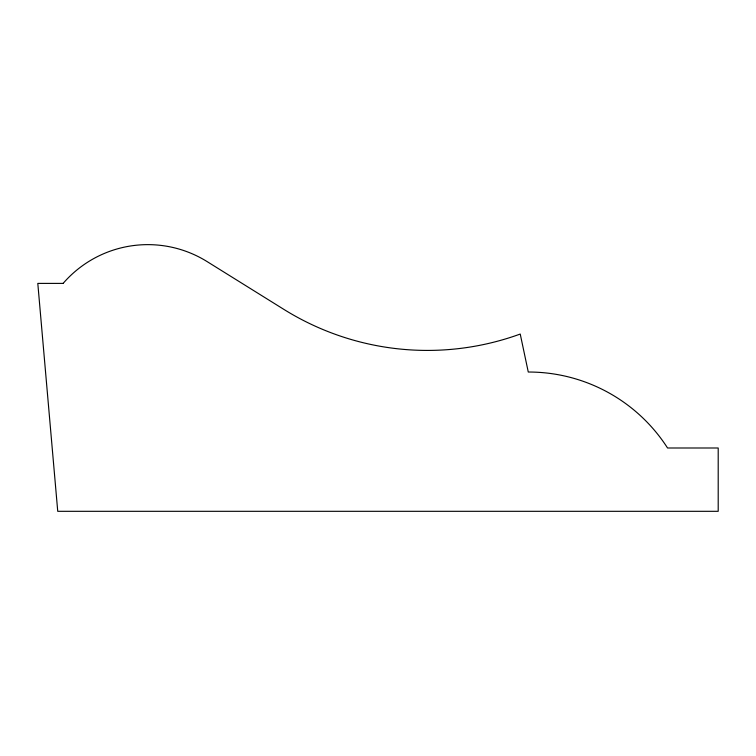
<?xml version="1.0" encoding="UTF-8"?>
<svg xmlns="http://www.w3.org/2000/svg" width="756" height="756" viewBox="0 0 756 756"><rect width="100%" height="100%" fill="white"/><g stroke="black" fill="none" stroke-linecap="round" stroke-linejoin="round"><path stroke-width="1.13" d="M63.126 283.396L37.8 283.396L57.739 511.311L718.2 511.311L718.2 447.996L667.557 447.996A165.091 165.091 0 0 0 528.274 372.028L520.232 334.048A271.489 271.489 0 0 1 283.878 309.393L207.049 261.557A111.992 111.992 0 0 0 63.126 283.396"/></g></svg>
